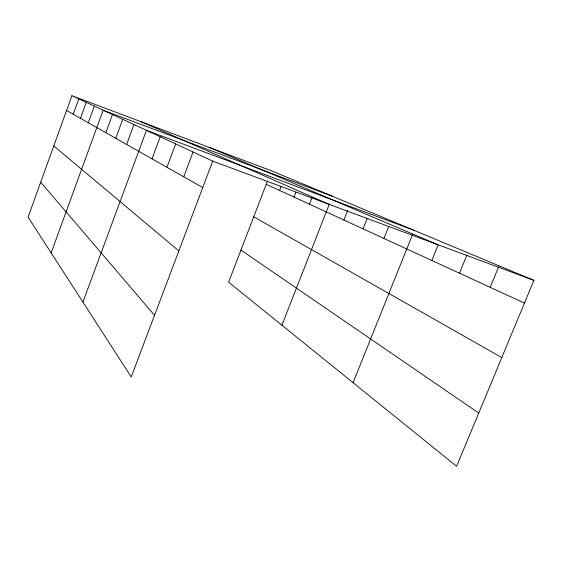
<?xml version="1.0" encoding="UTF-8"?>
<svg xmlns="http://www.w3.org/2000/svg" width="562" height="562" viewBox="0 0 562 562"><rect width="100%" height="100%" fill="white"/><g stroke="black" fill="none" stroke-linecap="round" stroke-linejoin="round"><path stroke-width="0.84" d="M71.908 95.702L28.1 217.15L131.241 376.976L212.745 161.132L71.908 95.702L271.411 170.778L533.9 280.368L456.604 466.298L228.629 282.166L267.435 181.112M73.25 114.227L78.792 98.898M80.464 118.315L86.246 102.361M88.29 122.748L94.339 106.12M51.156 252.879L103.148 110.215L332.402 196.243M105.86 132.695L112.491 114.557M115.758 138.308L122.727 119.313M126.647 144.469L133.981 124.539M82.923 302.103L146.422 130.321L414.201 230.392M152.035 158.849L160.24 136.742M166.956 167.3L175.688 143.914M183.746 176.812L193.061 151.986M279.595 190.448L281.091 186.563M293.982 197.065L295.858 192.225M309.493 204.203L311.966 197.852M281.927 325.215L329.332 204.083M343.909 220.037L347.759 210.251M363.059 228.846L367.225 218.323M383.93 238.45L388.749 226.353M353.098 382.701L412.585 234.431M431.834 260.487L438.058 245.088M459.512 273.216L466.882 255.148M490.212 287.337L498.733 266.62M212.745 161.132L533.9 280.368M209.043 147.307L437.594 244.611M141.308 121.814L328.875 204.245M266.219 184.294L524.451 303.094M66.583 110.454L202.756 187.582M253.729 216.813L501.803 357.572M240.95 250.083L478.733 413.056M53.79 145.923L178.842 250.912M40.71 182.193L154.529 315.296"/></g></svg>
